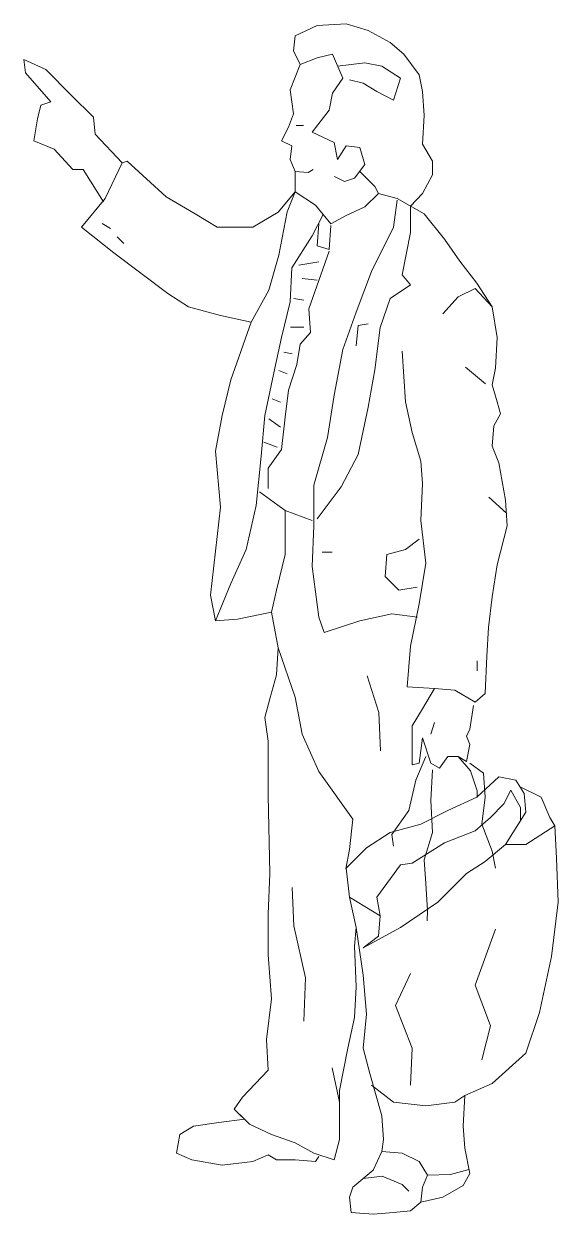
# Model space of a CAD drawing. Header units: metres. Extents: x -504 to 335, y 0 to 1867.
import ezdxf

# ---------------------------------------------------------------- set-up
doc = ezdxf.new("R2010")
doc.units = ezdxf.units.M
doc.layers.add('A-DETL-GENF', color=92, linetype='Continuous', lineweight=18)

# ---------------------------------------------------------------- blocks, each defined once
blk = doc.blocks.new('90 man_wijzend - Type 1-3640640-00_0 Basismaterialen')
at = {"layer": 'A-DETL-GENF', "lineweight": 13}
for p, q in [((-80.16, 1824.14), (-77.49, 1848.07)), ((-77.49, 1848.07), (-42.88, 1864.02)), ((-42.88, 1864.02), (2.39, 1866.68)), ((2.39, 1866.68), (37.01, 1856.05)), ((37.01, 1856.05), (71.63, 1837.43)), ((71.63, 1837.43), (92.93, 1818.82)), ((-468.93, 1794.89), (-503.55, 1810.84)), ((-503.55, 1810.84), (-500.89, 1789.57)), ((-69.51, 1802.86), (-80.16, 1824.14)), ((-69.51, 1802.86), (-42.88, 1813.5)), ((-42.88, 1813.5), (-18.91, 1818.82)), ((-18.91, 1818.82), (-2.93, 1781.59)), ((92.93, 1818.82), (116.89, 1786.91)), ((-428.99, 1755), (-468.93, 1794.89)), ((-85.48, 1762.98), (-69.51, 1802.86)), ((-10.92, 1800.21), (31.68, 1805.52)), ((31.68, 1805.52), (58.31, 1800.2)), ((58.31, 1800.2), (87.6, 1781.59)), ((-500.89, 1789.57), (-460.94, 1744.36)), ((-2.93, 1781.59), (-18.91, 1757.66)), ((29.02, 1773.61), (7.72, 1778.93)), ((50.32, 1760.32), (29.02, 1773.61)), ((87.6, 1781.59), (76.95, 1747.02)), ((116.89, 1786.91), (122.22, 1760.32)), ((-394.37, 1720.43), (-428.99, 1755)), ((-80.16, 1725.75), (-85.48, 1762.98)), ((-18.91, 1757.66), (-24.24, 1731.07)), ((76.95, 1747.02), (50.32, 1760.32)), ((122.22, 1760.32), (124.88, 1723.09)), ((-476.92, 1739.05), (-482.25, 1717.77)), ((-460.94, 1744.36), (-476.92, 1739.05)), ((-482.25, 1717.77), (-487.57, 1683.2)), ((-391.71, 1693.84), (-394.37, 1720.43)), ((-88.15, 1704.48), (-80.16, 1725.75)), ((-24.24, 1731.07), (-50.87, 1696.5)), ((124.88, 1723.09), (122.22, 1677.89)), ((-98.8, 1683.2), (-88.15, 1704.48)), ((-75.82, 1707.14), (-64.48, 1707.14)), ((-487.57, 1683.2), (-455.62, 1669.91)), ((-349.1, 1648.64), (-391.71, 1693.84)), ((-82.82, 1675.23), (-98.8, 1683.2)), ((-50.87, 1696.5), (-16.25, 1680.55)), ((-16.25, 1680.55), (-10.92, 1653.95)), ((-455.62, 1669.91), (-426.33, 1638)), ((-85.48, 1653.95), (-82.82, 1675.23)), ((-10.92, 1653.95), (2.39, 1675.23)), ((2.39, 1675.23), (23.69, 1672.57)), ((23.69, 1672.57), (31.68, 1645.98)), ((122.22, 1677.89), (138.2, 1651.3)), ((-375.73, 1592.8), (-349.1, 1648.64)), ((-349.1, 1648.64), (-341.12, 1651.3)), ((-341.12, 1651.3), (-279.87, 1595.45)), ((-77.49, 1635.34), (-85.48, 1653.95)), ((31.68, 1645.98), (15.71, 1624.7)), ((138.2, 1651.3), (138.2, 1630.02)), ((-426.33, 1638), (-410.35, 1638)), ((-410.35, 1638), (-378.39, 1587.48)), ((-77.49, 1603.43), (-77.49, 1635.34)), ((-77.49, 1635.34), (-57.03, 1633.27)), ((-57.03, 1633.27), (-49.49, 1638.3)), ((-0.27, 1619.39), (-16.01, 1627.41)), ((15.71, 1624.7), (-0.27, 1619.39)), ((23.69, 1635.34), (47.66, 1611.41)), ((138.2, 1630.02), (122.22, 1600.77)), ((47.66, 1611.41), (52.99, 1600.77)), ((-413.01, 1547.59), (-375.73, 1592.8)), ((-279.87, 1595.45), (-234.6, 1568.86)), ((-104.12, 1571.52), (-77.49, 1603.43)), ((-90.02, 1571.74), (-77.49, 1603.43)), ((-77.49, 1603.43), (-45.54, 1582.16)), ((31.68, 1579.5), (52.99, 1600.77)), ((52.99, 1600.77), (82.28, 1592.8)), ((82.28, 1590.14), (76.95, 1547.59)), ((82.28, 1592.8), (124.88, 1568.86)), ((122.22, 1600.77), (103.58, 1580.83)), ((-234.6, 1568.86), (-199.98, 1547.59)), ((-144.06, 1547.59), (-104.12, 1571.52)), ((-103.09, 1503.71), (-90.02, 1571.74)), ((-45.54, 1582.16), (-21.57, 1552.91)), ((2.39, 1566.2), (31.68, 1579.5)), ((103.58, 1580.83), (103.58, 1539.61)), ((124.88, 1568.86), (156.84, 1528.98)), ((-380.28, 1553.43), (-367.2, 1545.58)), ((-33.56, 1567.54), (-50.87, 1534.3)), ((-42.88, 1518.34), (-40.21, 1552.91)), ((-21.57, 1550.25), (-24.24, 1513.02)), ((-21.57, 1552.91), (2.39, 1566.2)), ((-362.42, 1507.7), (-413.01, 1547.59)), ((-356.74, 1532.49), (-346.28, 1522.03)), ((-199.98, 1547.59), (-144.06, 1547.59)), ((-50.87, 1534.3), (-82.82, 1483.77)), ((76.95, 1547.59), (42.33, 1478.45)), ((103.58, 1539.61), (90.27, 1473.14)), ((-24.24, 1513.02), (-42.88, 1518.34)), ((156.84, 1528.98), (180.8, 1494.41)), ((-319.81, 1475.8), (-362.42, 1507.7)), ((-118.78, 1448.77), (-103.09, 1503.71)), ((-24.24, 1510.36), (-37.55, 1473.14)), ((180.8, 1494.41), (207.43, 1459.84)), ((-277.21, 1443.89), (-319.81, 1475.8)), ((-82.82, 1483.77), (-85.48, 1430.59)), ((-71.71, 1488.02), (-40.33, 1493.25)), ((42.33, 1478.45), (18.37, 1414.64)), ((-66.48, 1467.09), (-42.95, 1464.47)), ((-37.55, 1473.14), (-56.19, 1419.95)), ((103.58, 1457.18), (71.63, 1435.91)), ((90.27, 1473.14), (103.58, 1457.18)), ((207.43, 1459.84), (231.4, 1422.61)), ((-245.25, 1422.61), (-277.21, 1443.89)), ((-146.73, 1398.68), (-118.78, 1448.77)), ((178.14, 1438.57), (154.17, 1411.98)), ((204.77, 1451.86), (178.14, 1438.57)), ((231.4, 1422.61), (204.77, 1451.86)), ((-194.66, 1409.32), (-245.25, 1422.61)), ((-85.48, 1430.59), (-98.8, 1374.75)), ((-79.56, 1435.69), (-63.87, 1433.07)), ((-56.19, 1419.95), (-53.53, 1382.73)), ((71.63, 1435.91), (55.65, 1390.7)), ((231.4, 1422.61), (239.38, 1374.75)), ((-146.73, 1398.68), (-194.66, 1409.32)), ((18.37, 1414.64), (-2.93, 1356.14)), ((-178.68, 1308.27), (-146.73, 1398.68)), ((-84.79, 1391.21), (-63.87, 1391.21)), ((-53.53, 1382.73), (-69.51, 1364.11)), ((21.03, 1393.36), (18.37, 1361.45)), ((37.01, 1396.02), (21.03, 1393.36)), ((55.65, 1390.7), (47.66, 1324.23)), ((-98.8, 1374.75), (-109.45, 1326.89)), ((-69.51, 1364.11), (-74.83, 1332.2)), ((239.38, 1374.75), (236.72, 1326.89)), ((-95.25, 1351.96), (-82.17, 1349.35)), ((-2.93, 1356.14), (-16.25, 1284.34)), ((95.59, 1273.7), (90.27, 1353.48)), ((-109.45, 1326.89), (-125.42, 1252.43)), ((-74.83, 1332.2), (-88.15, 1292.32)), ((221.16, 1302.25), (189.78, 1328.42)), ((236.72, 1326.89), (231.4, 1300.3)), ((-192, 1252.43), (-178.68, 1308.27)), ((-103.09, 1323.18), (-90.02, 1317.95)), ((47.66, 1324.23), (37.01, 1265.73)), ((-88.15, 1292.32), (-93.47, 1249.77)), ((231.4, 1300.3), (239.38, 1273.7)), ((-113.55, 1278.71), (-100.48, 1273.47)), ((-16.25, 1284.34), (-26.9, 1217.86)), ((106.24, 1225.84), (95.59, 1273.7)), ((239.38, 1273.7), (244.71, 1255.09)), ((-202.65, 1196.59), (-192, 1252.43)), ((-125.42, 1252.43), (-130.75, 1188.61)), ((37.01, 1265.73), (21.03, 1191.27)), ((244.71, 1255.09), (234.06, 1236.48)), ((-118.78, 1247.31), (-100.48, 1234.23)), ((-93.47, 1249.77), (-98.8, 1199.25)), ((234.06, 1236.48), (231.4, 1204.57)), ((-26.9, 1217.86), (-48.2, 1143.41)), ((119.56, 1180.64), (106.24, 1225.84)), ((-194.66, 1108.84), (-202.65, 1196.59)), ((-126.63, 1210.68), (-105.71, 1202.83)), ((-98.8, 1199.25), (-120.1, 1170)), ((231.4, 1204.57), (242.05, 1177.98)), ((-130.75, 1188.61), (-138.74, 1111.5)), ((21.03, 1191.27), (-5.6, 1140.75)), ((122.22, 1146.07), (119.56, 1180.64)), ((242.05, 1177.98), (252.7, 1119.48)), ((-120.1, 1170), (-120.1, 1138.09)), ((-48.2, 1143.41), (-48.2, 1079.59)), ((-5.6, 1140.75), (-42.88, 1090.23)), ((119.56, 1087.57), (122.22, 1146.07)), ((-93.47, 1103.52), (-133.41, 1132.77)), ((254.03, 1099.54), (226.39, 1124.34)), ((-202.65, 1039.7), (-194.66, 1108.84)), ((-138.74, 1111.5), (-154.72, 1042.36)), ((-93.47, 1034.39), (-93.47, 1103.52)), ((-93.47, 1103.52), (-50.87, 1087.57)), ((252.7, 1119.48), (255.36, 1079.59)), ((127.55, 1021.09), (119.56, 1087.57)), ((-48.2, 1079.59), (-50.87, 1015.77)), ((255.36, 1079.59), (239.38, 1018.43)), ((116.89, 1058.32), (95.59, 1042.36)), ((-210.64, 970.57), (-202.65, 1039.7)), ((-154.72, 1042.36), (-178.68, 989.18)), ((-106.78, 978.55), (-93.47, 1034.39)), ((-35.1, 1038), (-19.41, 1038)), ((66.3, 1034.39), (63.64, 999.82)), ((95.59, 1042.36), (66.3, 1034.39)), ((-50.87, 1015.77), (-40.21, 936)), ((116.89, 957.27), (127.55, 1021.09)), ((239.38, 1018.43), (231.4, 967.91)), ((63.64, 999.82), (84.94, 978.55)), ((-178.68, 989.18), (-202.65, 930.68)), ((-114.77, 943.98), (-106.78, 978.55)), ((84.94, 978.55), (113.95, 983.06)), ((-202.65, 930.68), (-210.64, 970.57)), ((103.58, 890.8), (116.89, 957.27)), ((231.4, 967.91), (226.07, 920.05)), ((-202.65, 930.68), (-168.03, 933.34)), ((-168.03, 933.34), (-114.77, 943.98)), ((-114.77, 943.98), (-104.12, 888.14)), ((-40.21, 936), (-32.23, 912.07)), ((23.69, 930.68), (74.29, 941.32)), ((74.29, 941.32), (114.23, 936)), ((-32.23, 912.07), (23.69, 930.68)), ((226.07, 920.05), (223.41, 874.84)), ((-104.12, 888.14), (-106.78, 845.59)), ((-104.12, 888.14), (-77.49, 811.02)), ((98.25, 826.98), (103.58, 890.8)), ((208.09, 867.94), (208.09, 852.24)), ((223.41, 874.84), (220.74, 816.34)), ((-106.78, 845.59), (-117.44, 808.36)), ((35.5, 844.39), (53.81, 786.83)), ((140.86, 824.32), (98.25, 826.98)), ((140.86, 824.32), (122.22, 792.41)), ((172.81, 821.66), (140.86, 824.32)), ((204.77, 803.05), (172.81, 821.66)), ((-117.44, 808.36), (-125.42, 779.11)), ((-77.49, 811.02), (-66.84, 752.52)), ((220.74, 816.34), (204.77, 803.05)), ((53.81, 786.83), (56.42, 726.65)), ((122.22, 792.41), (106.24, 765.82)), ((196.78, 760.5), (202.1, 797.73)), ((-125.42, 779.11), (-120.1, 741.89)), ((106.24, 765.82), (106.24, 733.91)), ((140.86, 771.14), (135.53, 752.52)), ((-66.84, 752.52), (-40.21, 694.02)), ((116.89, 707.32), (122.22, 747.2)), ((122.22, 747.2), (135.53, 707.32)), ((191.45, 749.86), (196.78, 760.5)), ((196.78, 736.57), (191.45, 749.86)), ((-120.1, 741.89), (-120.1, 656.8)), ((106.24, 733.91), (106.24, 704.66)), ((191.45, 709.98), (196.78, 736.57)), ((127.55, 717.95), (111.57, 680.73)), ((148.85, 699.34), (162.16, 717.95)), ((162.16, 717.95), (178.14, 717.95)), ((178.14, 717.95), (191.45, 709.98)), ((178.14, 717.95), (197.63, 695.25)), ((-40.21, 694.02), (13.04, 619.57)), ((106.24, 704.66), (116.89, 707.32)), ((135.53, 707.32), (148.85, 699.34)), ((138.2, 696.68), (135.53, 648.82)), ((196.78, 707.32), (218.08, 691.36)), ((197.63, 695.25), (208.09, 663.86)), ((218.08, 691.36), (220.74, 654.14)), ((111.57, 680.73), (100.92, 632.86)), ((242.05, 686.05), (207.43, 654.14)), ((268.68, 680.73), (242.05, 686.05)), ((281.99, 659.45), (268.68, 680.73)), ((-120.1, 656.8), (-117.44, 534.48)), ((207.43, 654.14), (162.16, 632.86)), ((208.09, 663.86), (208.09, 653.39)), ((220.74, 654.14), (215.42, 611.59)), ((250.04, 643.5), (260.69, 664.77)), ((260.69, 664.77), (276.08, 637.69)), ((275.34, 670.09), (308.62, 654.14)), ((284.65, 630.2), (281.99, 659.45)), ((308.62, 654.14), (321.93, 622.23)), ((135.53, 648.82), (138.2, 598.3)), ((228.73, 622.23), (250.04, 643.5)), ((276.08, 637.69), (276.08, 616.65)), ((13.04, 619.57), (7.72, 571.7)), ((100.92, 632.86), (74.29, 595.64)), ((162.16, 632.86), (119.56, 611.59)), ((204.77, 600.95), (228.73, 622.23)), ((252.7, 579.68), (284.65, 630.2)), ((321.93, 622.23), (329.92, 608.93)), ((71.63, 598.3), (34.35, 574.36)), ((119.56, 611.59), (71.63, 598.3)), ((138.2, 598.3), (124.88, 555.75)), ((156.84, 582.34), (204.77, 600.95)), ((215.42, 611.59), (231.4, 569.05)), ((329.92, 608.93), (284.65, 579.68)), ((332.58, 558.41), (329.92, 608.93)), ((74.29, 595.64), (76.95, 577.02)), ((106.24, 550.43), (156.84, 582.34)), ((220.74, 553.09), (252.7, 579.68)), ((284.65, 579.68), (252.7, 579.68)), ((7.72, 571.7), (2.07, 541.78)), ((34.35, 574.36), (2.39, 542.45)), ((231.4, 569.05), (236.72, 542.45)), ((2.39, 542.45), (7.72, 497.25)), ((50.32, 497.25), (87.6, 547.77)), ((87.6, 547.77), (106.24, 550.43)), ((124.88, 555.75), (127.55, 518.52)), ((191.45, 534.48), (220.74, 553.09)), ((335.25, 489.27), (332.58, 558.41)), ((-117.44, 534.48), (-120.1, 470.66)), ((146.19, 489.27), (191.45, 534.48)), ((-82.17, 512.11), (-79.56, 451.93)), ((127.55, 518.52), (130.21, 475.98)), ((7.72, 497.25), (18.37, 449.39)), ((7.72, 497.25), (55.65, 468)), ((55.65, 468), (50.32, 497.25)), ((87.6, 449.39), (146.19, 489.27)), ((324.6, 404.18), (335.25, 489.27)), ((-120.1, 470.66), (-120.1, 406.84)), ((55.65, 468), (52.99, 436.09)), ((130.21, 475.98), (129.64, 459.78)), ((-79.56, 451.93), (-61.25, 370.82)), ((15.71, 420.14), (18.37, 449.39)), ((18.37, 449.39), (29.02, 374.93)), ((29.02, 417.48), (87.6, 449.39)), ((52.99, 436.09), (29.02, 417.48)), ((236.72, 446.73), (204.77, 358.98)), ((18.37, 356.32), (15.71, 420.14)), ((-120.1, 406.84), (-114.77, 337.7)), ((305.96, 316.43), (324.6, 404.18)), ((29.02, 374.93), (34.35, 313.77)), ((103.58, 377.59), (79.61, 327.07)), ((-61.25, 370.82), (-63.87, 302.8)), ((15.71, 308.45), (18.37, 356.32)), ((204.77, 358.98), (228.73, 295.16)), ((-114.77, 337.7), (-122.76, 273.89)), ((79.61, 327.07), (106.24, 260.59)), ((5.05, 260.59), (15.71, 308.45)), ((34.35, 313.77), (29.02, 260.59)), ((284.65, 252.61), (305.96, 316.43)), ((228.73, 295.16), (215.42, 241.98)), ((-122.76, 273.89), (-120.1, 226.02)), ((-8.26, 194.11), (5.05, 260.59)), ((29.02, 260.59), (39.67, 220.7)), ((106.24, 260.59), (103.58, 202.09)), ((231.4, 204.75), (284.65, 252.61)), ((-120.1, 226.02), (-160.04, 183.48)), ((-8.26, 175.5), (-19.41, 229.54)), ((39.67, 220.7), (58.31, 154.23)), ((-8.26, 156.89), (-8.26, 194.11)), ((42.33, 202.09), (76.95, 175.5)), ((188.79, 186.14), (231.4, 204.75)), ((-160.04, 183.48), (-173.36, 164.86)), ((76.95, 175.5), (127.55, 170.18)), ((127.55, 170.18), (172.81, 175.5)), ((172.81, 175.5), (188.79, 186.14)), ((186.13, 138.27), (188.79, 186.14)), ((-173.36, 164.86), (-149.39, 140.93)), ((-173.36, 164.86), (-157.38, 148.91)), ((-8.26, 117), (-8.26, 156.89)), ((58.31, 154.23), (60.97, 117)), ((-237.26, 138.27), (-258.57, 124.98)), ((-197.32, 143.59), (-237.26, 138.27)), ((-157.38, 148.91), (-197.32, 143.59)), ((-149.39, 140.93), (-114.77, 124.98)), ((188.79, 103.7), (186.13, 138.27)), ((-258.57, 124.98), (-263.89, 95.73)), ((-114.77, 124.98), (-77.49, 111.68)), ((-16.25, 85.09), (-8.26, 117)), ((60.97, 117), (58.31, 98.39)), ((-263.89, 95.73), (-239.93, 85.09)), ((-77.49, 111.68), (-48.2, 95.73)), ((-48.2, 95.73), (-16.25, 85.09)), ((58.31, 98.39), (45, 69.14)), ((58.31, 98.39), (90.27, 95.73)), ((90.27, 95.73), (116.89, 82.43)), ((196.78, 63.82), (188.79, 103.7)), ((-239.93, 85.09), (-192, 77.11)), ((-192, 77.11), (-144.06, 82.43)), ((-144.06, 82.43), (-120.1, 93.07)), ((-120.1, 93.07), (-106.78, 85.09)), ((-106.78, 85.09), (-77.49, 85.09)), ((-77.49, 85.09), (-45.54, 82.43)), ((-45.54, 82.43), (-40.21, 90.41)), ((116.89, 82.43), (130.21, 61.16)), ((45, 69.14), (13.04, 42.55)), ((29.03, 55.85), (59.04, 59.48)), ((59.04, 59.48), (90.42, 46.39)), ((130.21, 61.16), (122.22, 42.55)), ((130.21, 61.16), (166.25, 62.09)), ((166.25, 62.09), (195.01, 69.94)), ((186.13, 45.2), (196.78, 63.82)), ((13.04, 42.55), (7.72, 26.59)), ((90.42, 46.39), (100.88, 35.93)), ((122.22, 42.55), (119.56, 18.61)), ((154.17, 26.59), (186.13, 45.2)), ((7.72, 26.59), (10.38, 2.66)), ((119.56, 18.61), (154.17, 26.59)), ((10.38, 2.66), (45, 0)), ((45, 0), (76.95, 2.66)), ((76.95, 2.66), (103.58, 5.32)), ((103.58, 5.32), (119.56, 18.61))]:
    blk.add_line(p, q, dxfattribs=at)

msp = doc.modelspace()

# ---------------------------------------------------------------- block references
msp.add_blockref('90 man_wijzend - Type 1-3640640-00_0 Basismaterialen', (0, 0))

doc.saveas('drawing.dxf')
